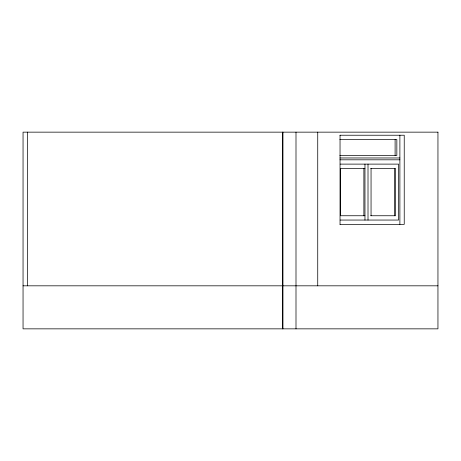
<?xml version="1.0" encoding="UTF-8"?>
<svg xmlns="http://www.w3.org/2000/svg" width="461" height="461" viewBox="0 0 461 461"><rect width="100%" height="100%" fill="white"/><g stroke="black" fill="none" stroke-linecap="round" stroke-linejoin="round"><path stroke-width="0.69" d="M339.976 135.229L404.234 135.229L404.234 224.351L339.976 224.351M339.866 139.527L396.846 139.527L396.846 155.513L339.866 155.513M339.976 157.967L399.889 157.967M339.976 159.811L399.889 159.811M340.172 164.116L398.586 164.116L398.586 220.053L340.172 220.053M364.968 168.421L340.477 168.421L340.477 215.748L364.968 215.748M370.667 168.421L395.544 168.421L395.544 215.748L370.667 215.748M23.05 285.82L282.524 285.82M282.679 285.82L437.95 285.82M399.889 135.229L399.889 224.351M395.106 139.527L395.106 155.513M394.455 168.421L394.455 215.748M371.053 168.421L371.053 215.748M368.011 164.116L368.011 220.053M364.968 164.116L364.968 220.053M363.879 168.421L363.879 215.748M340.039 135.229L340.039 224.351M317.733 132.151L317.733 285.82M295.997 132.151L295.997 328.849M282.962 132.151L282.962 328.849M282.524 132.151L282.524 328.849M27.395 132.151L27.395 285.82M437.95 132.151L23.05 132.151L23.05 328.849L437.95 328.849L437.95 132.151"/></g></svg>
